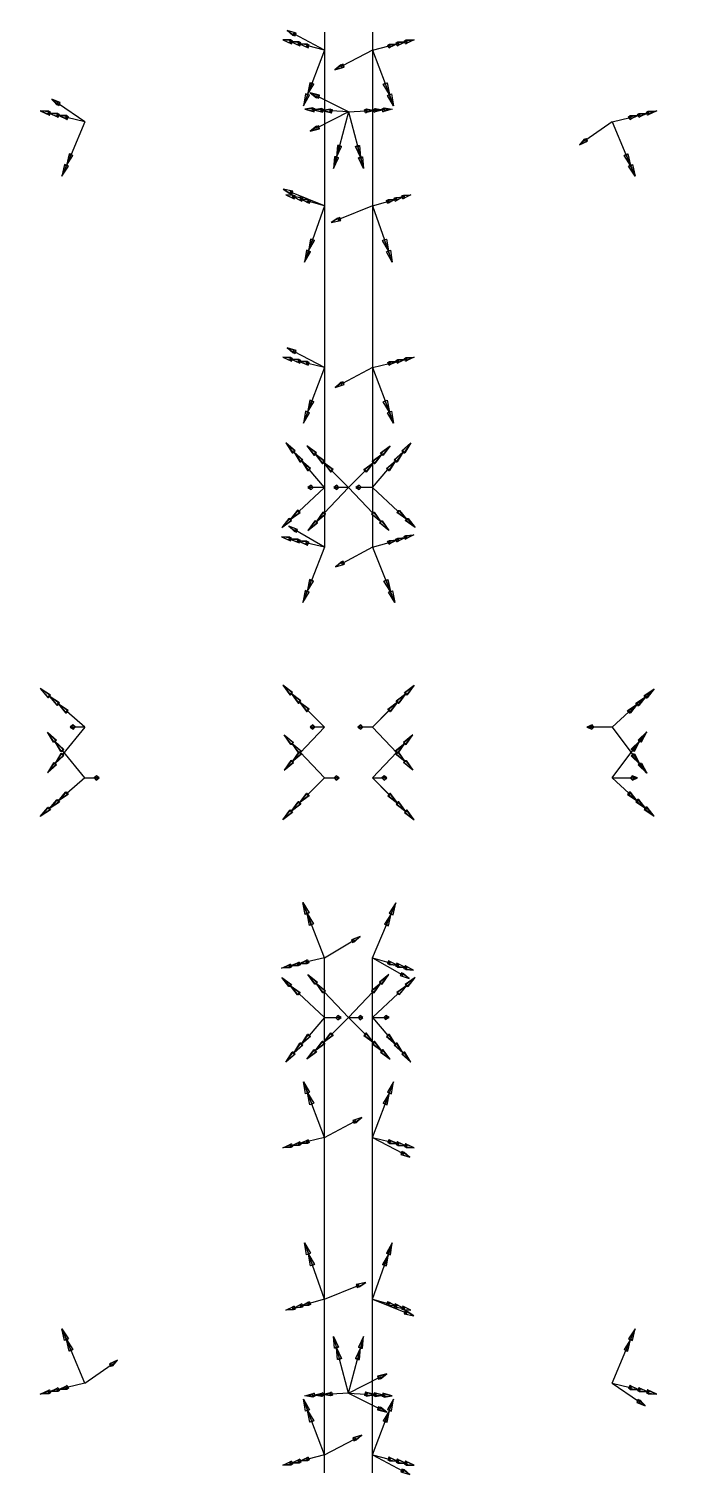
# Model space of a CAD drawing. Header units: millimetres. Extents: x -5724 to 16, y -157 to 163.
# Drawn here: x -2977.3 to -2870, y -120.8 to 120.8 of the extents above; entities that cross this region are included whole.
import ezdxf

# ---------------------------------------------------------------- set-up
doc = ezdxf.new("R2010")
doc.units = ezdxf.units.MM
for name, color, linetype in [('AutoDetect_29_31', 1, 'Continuous'), ('AutoDetect_30_32', 1, 'Continuous'), ('AutoDetect_31_19', 1, 'Continuous'), ('AutoDetect_32_20', 1, 'Continuous'), ('AutoDetect_37_24', 1, 'Continuous'), ('AutoDetect_38_23', 1, 'Continuous'), ('AutoDetect_39_28', 1, 'Continuous'), ('AutoDetect_40_27', 1, 'Continuous')]:
    doc.layers.add(name, color=color, linetype=linetype)

# ---------------------------------------------------------------- blocks, each defined once
blk = doc.blocks.new('Kontrollpunkt')
at = {"color": 0}
for q in [(0, 6), (8, 0), (0, 0, 4)]:
    blk.add_line((0, 0), q, dxfattribs=at)
for points in [[(0.25, 8, -0.25), (-0.25, 8, -0.25), (-0.25, 8, 0.25), (0, 10, 0), (-0.25, 8, -0.25), (0.25, 8, 0.25), (0, 10, 0), (0.25, 8, -0.25), (0.25, 8, 0.25), (-0.25, 8, 0.25)], [(0.25, 6, -0.25), (-0.25, 6, -0.25), (-0.25, 6, 0.25), (0, 8, 0), (-0.25, 6, -0.25), (0.25, 6, 0.25), (0, 8, 0), (0.25, 6, -0.25), (0.25, 6, 0.25), (-0.25, 6, 0.25)], [(0.25, 0.25, 4), (-0.25, 0.25, 4), (-0.25, -0.25, 4), (0, 0, 6), (-0.25, 0.25, 4), (0.25, -0.25, 4), (0, 0, 6), (0.25, 0.25, 4), (0.25, -0.25, 4), (-0.25, -0.25, 4)], [(0.25, 0.25, 6), (-0.25, 0.25, 6), (-0.25, -0.25, 6), (0, 0, 8), (-0.25, 0.25, 6), (0.25, -0.25, 6), (0, 0, 8), (0.25, 0.25, 6), (0.25, -0.25, 6), (-0.25, -0.25, 6)], [(0.25, 0.25, 8), (-0.25, 0.25, 8), (-0.25, -0.25, 8), (0, 0, 10), (-0.25, 0.25, 8), (0.25, -0.25, 8), (0, 0, 10), (0.25, 0.25, 8), (0.25, -0.25, 8), (-0.25, -0.25, 8)], [(8, 0.25, -0.25), (8, 0.25, 0.25), (8, -0.25, 0.25), (10, 0, 0), (8, 0.25, 0.25), (8, -0.25, -0.25), (10, 0, 0), (8, 0.25, -0.25), (8, -0.25, -0.25), (8, -0.25, 0.25)]]:
    blk.add_polyline3d(points, dxfattribs=at)

msp = doc.modelspace()

# ---------------------------------------------------------------- linework, layer by layer
at = {"layer": 'AutoDetect_29_31', "color": 1}
msp.add_line((-2920, 120.25, -411), (-2920, 34.25, -411), dxfattribs=at)
at = {"layer": 'AutoDetect_30_32', "color": 1}
msp.add_line((-2928, 120.25, -411), (-2928, 34.25, -411), dxfattribs=at)
at = {"layer": 'AutoDetect_31_19', "color": 1}
msp.add_line((-2920, 4.25, -261), (-2920, 4.25, -381), dxfattribs=at)
at = {"layer": 'AutoDetect_32_20', "color": 1}
msp.add_line((-2928, 4.25, -261), (-2928, 4.25, -381), dxfattribs=at)
at = {"layer": 'AutoDetect_37_24', "color": 1}
msp.add_line((-2928, -4.25, -261), (-2928, -4.25, -381), dxfattribs=at)
at = {"layer": 'AutoDetect_38_23', "color": 1}
msp.add_line((-2920, -4.25, -261), (-2920, -4.25, -381), dxfattribs=at)
at = {"layer": 'AutoDetect_39_28', "color": 1}
msp.add_line((-2928, -120.25, -411), (-2928, -34.25, -411), dxfattribs=at)
at = {"layer": 'AutoDetect_40_27', "color": 1}
msp.add_line((-2920, -120.25, -411), (-2920, -34.25, -411), dxfattribs=at)

# ---------------------------------------------------------------- block references
at = {"layer": 'AutoDetect_29_31', "color": 1, "extrusion": (0.696364, 0.173648, 0.696364), "rotation": 99.71839991610801}
for p in [(820.27, 1658.24, -2299.23), (768.85, 1667.17, -2308.43)]:
    msp.add_blockref('Kontrollpunkt', p, dxfattribs=at)
at = {"layer": 'AutoDetect_29_31', "color": 1, "extrusion": (0.728798, 0.045071, 0.683243), "rotation": 106.3350136620964}
msp.add_blockref('Kontrollpunkt', (287.2, 1718.58, -2379.67), dxfattribs=at)
at = {"layer": 'AutoDetect_29_31', "color": 1, "extrusion": (0.743283, 0.185348, 0.642788), "rotation": 103.7118257682567}
msp.add_blockref('Kontrollpunkt', (798.95, 1465.01, -2385.33), dxfattribs=at)
at = {"layer": 'AutoDetect_29_31', "color": 1, "extrusion": (0.642788, 0.185348, 0.743283), "rotation": 94.42238255937362}
msp.add_blockref('Kontrollpunkt', (896.7, 1818.44, -2135.78), dxfattribs=at)
at = {"layer": 'AutoDetect_29_31', "color": 1, "extrusion": (0.69191, 0.206204, 0.69191), "rotation": 97.91815334503349}
msp.add_blockref('Kontrollpunkt', (866.8, 1632.72, -2297.69), dxfattribs=at)
at = {"layer": 'AutoDetect_30_32', "color": 1, "extrusion": (-0.696364, 0.173648, 0.696364)}
for p, rotation in [((594.68, -2293.1, 1773.11), 260.2816000838919), ((646.1, -2284.17, 1763.91), 260.2816000838917)]:
    msp.add_blockref('Kontrollpunkt', p, dxfattribs=dict(at, rotation=rotation))
at = {"layer": 'AutoDetect_30_32', "color": 1, "extrusion": (-0.743283, 0.185348, 0.642788), "rotation": 256.2881742317429}
msp.add_blockref('Kontrollpunkt', (616, -2182.32, 1961.39), dxfattribs=at)
at = {"layer": 'AutoDetect_30_32', "color": 1, "extrusion": (-0.728798, 0.045071, 0.683243), "rotation": 253.6649863379035}
msp.add_blockref('Kontrollpunkt', (73.77, -2269.4, 1882.34), dxfattribs=at)
at = {"layer": 'AutoDetect_30_32', "color": 1, "extrusion": (-0.642788, 0.185348, 0.743283), "rotation": 265.5776174406264}
msp.add_blockref('Kontrollpunkt', (723.56, -2358.12, 1623.24), dxfattribs=at)
at = {"layer": 'AutoDetect_30_32', "color": 1, "extrusion": (-0.717894, 0.173648, 0.674147), "rotation": 258.3589051142523}
msp.add_blockref('Kontrollpunkt', (655.1, -2227.57, 1830.87), dxfattribs=at)
at = {"layer": 'AutoDetect_31_19', "color": 1, "extrusion": (0.696364, 0.696364, 0.173648)}
for p, rotation in [((2098.87, 96.56, -2050.68), 80.14892388341626), ((2067.76, 98.03, -2076.27), 80.14892388341626), ((2067.76, -17.19, -2096.58), 80.14892388341623)]:
    msp.add_blockref('Kontrollpunkt', p, dxfattribs=dict(at, rotation=rotation))
at = {"layer": 'AutoDetect_31_19', "color": 1, "extrusion": (0.642788, 0.743283, 0.185348), "rotation": 77.8552848271177}
msp.add_blockref('Kontrollpunkt', (2237.6, 76.6, -1895.21), dxfattribs=at)
at = {"layer": 'AutoDetect_31_19', "color": 1, "extrusion": (0.699592, 0.635791, 0.326099), "rotation": 73.49227457035207}
msp.add_blockref('Kontrollpunkt', (1940.11, 433.18, -2102.13), dxfattribs=at)
at = {"layer": 'AutoDetect_32_20', "color": 1, "extrusion": (-0.642788, 0.743283, 0.185348), "rotation": 282.1447151728822}
msp.add_blockref('Kontrollpunkt', (2185.76, -632.41, 1863.82), dxfattribs=at)
at = {"layer": 'AutoDetect_32_20', "color": 1, "extrusion": (-0.696364, 0.696364, 0.173648), "rotation": 279.8510761165839}
for p in [(2036.29, -621.5, 2021.66), (2067.4, -620.03, 1996.07), (2067.4, -735.26, 1975.75)]:
    msp.add_blockref('Kontrollpunkt', p, dxfattribs=at)
at = {"layer": 'AutoDetect_32_20', "color": 1, "extrusion": (-0.743283, 0.642788, 0.185348), "rotation": 279.1063707660136}
msp.add_blockref('Kontrollpunkt', (1938.22, -687.83, 2157.64), dxfattribs=at)
at = {"layer": 'AutoDetect_37_24', "color": 1, "extrusion": (-0.743283, -0.642788, 0.185348), "rotation": 80.89362923398636}
msp.add_blockref('Kontrollpunkt', (-1938.22, -687.83, 2157.64), dxfattribs=at)
at = {"layer": 'AutoDetect_37_24', "color": 1, "extrusion": (-0.696364, -0.696364, 0.173648), "rotation": 80.14892388341605}
for p in [(-2067.4, -620.03, 1996.07), (-2067.4, -735.26, 1975.75), (-2036.29, -621.5, 2021.66)]:
    msp.add_blockref('Kontrollpunkt', p, dxfattribs=at)
at = {"layer": 'AutoDetect_37_24', "color": 1, "extrusion": (-0.642788, -0.743283, 0.185348), "rotation": 77.8552848271175}
msp.add_blockref('Kontrollpunkt', (-2185.76, -632.41, 1863.82), dxfattribs=at)
at = {"layer": 'AutoDetect_38_23', "color": 1, "extrusion": (0.696364, -0.696364, 0.173648), "rotation": 279.8510761165841}
for p in [(-2067.76, 98.03, -2076.27), (-2067.76, -17.19, -2096.58), (-2098.87, 96.56, -2050.68)]:
    msp.add_blockref('Kontrollpunkt', p, dxfattribs=at)
at = {"layer": 'AutoDetect_38_23', "color": 1, "extrusion": (0.699592, -0.635791, 0.326099), "rotation": 286.5077254296347}
msp.add_blockref('Kontrollpunkt', (-1940.11, 433.18, -2102.13), dxfattribs=at)
at = {"layer": 'AutoDetect_38_23', "color": 1, "extrusion": (0.642788, -0.743283, 0.185348), "rotation": 282.1447151728824}
msp.add_blockref('Kontrollpunkt', (-2237.6, 76.6, -1895.21), dxfattribs=at)
at = {"layer": 'AutoDetect_39_28', "color": 1, "extrusion": (-0.717894, -0.173648, 0.674147), "rotation": 101.6410948857486}
msp.add_blockref('Kontrollpunkt', (-655.1, -2227.57, 1830.87), dxfattribs=at)
at = {"layer": 'AutoDetect_39_28', "color": 1, "extrusion": (-0.696364, -0.173648, 0.696364), "rotation": 99.71839991610902}
for p in [(-646.1, -2284.17, 1763.91), (-594.68, -2293.1, 1773.11)]:
    msp.add_blockref('Kontrollpunkt', p, dxfattribs=at)
at = {"layer": 'AutoDetect_39_28', "color": 1, "extrusion": (-0.642788, -0.185348, 0.743283), "rotation": 94.42238255937428}
msp.add_blockref('Kontrollpunkt', (-723.56, -2358.12, 1623.24), dxfattribs=at)
at = {"layer": 'AutoDetect_39_28', "color": 1, "extrusion": (-0.743283, -0.185348, 0.642788), "rotation": 103.7118257682576}
msp.add_blockref('Kontrollpunkt', (-616, -2182.32, 1961.39), dxfattribs=at)
at = {"layer": 'AutoDetect_39_28', "color": 1, "extrusion": (-0.728798, -0.045071, 0.683243), "rotation": 106.3350136620964}
msp.add_blockref('Kontrollpunkt', (-73.77, -2269.4, 1882.34), dxfattribs=at)
at = {"layer": 'AutoDetect_40_27', "color": 1, "extrusion": (0.687729, -0.206347, 0.696025), "rotation": 260.893273832436}
msp.add_blockref('Kontrollpunkt', (-871.97, 1644.7, -2287.17), dxfattribs=at)
at = {"layer": 'AutoDetect_40_27', "color": 1, "extrusion": (0.696364, -0.173648, 0.696364)}
for p, rotation in [((-768.85, 1667.17, -2308.43), 260.2816000838909), ((-820.27, 1658.24, -2299.23), 260.2816000838911)]:
    msp.add_blockref('Kontrollpunkt', p, dxfattribs=dict(at, rotation=rotation))
at = {"layer": 'AutoDetect_40_27', "color": 1, "extrusion": (0.642788, -0.185348, 0.743283), "rotation": 265.5776174406257}
msp.add_blockref('Kontrollpunkt', (-896.7, 1818.44, -2135.78), dxfattribs=at)
at = {"layer": 'AutoDetect_40_27', "color": 1, "extrusion": (0.743283, -0.185348, 0.642788), "rotation": 256.2881742317427}
msp.add_blockref('Kontrollpunkt', (-798.95, 1465.01, -2385.33), dxfattribs=at)
at = {"layer": 'AutoDetect_40_27', "color": 1, "extrusion": (0.728798, -0.045071, 0.683243), "rotation": 253.6649863379036}
msp.add_blockref('Kontrollpunkt', (-287.2, 1718.58, -2379.67), dxfattribs=at)

doc.saveas('drawing.dxf')
